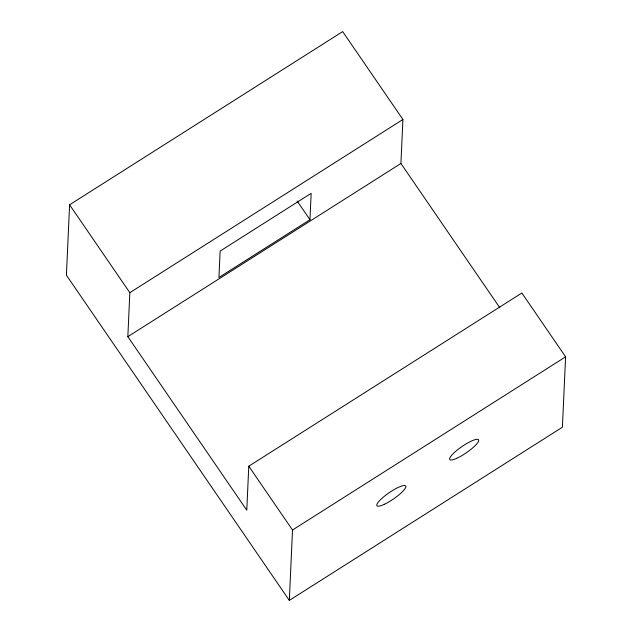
<?xml version="1.0" encoding="UTF-8"?>
<svg xmlns="http://www.w3.org/2000/svg" width="632" height="632" viewBox="0 0 632 632"><rect width="100%" height="100%" fill="white"/><g stroke="black" fill="none" stroke-linecap="round" stroke-linejoin="round"><path stroke-width="0.95" d="M69.599 204.792L66.4 275.173L289.322 600.4L562.401 427.208L565.601 356.827L521.858 293.003L248.771 466.203L246.78 510.19L127.838 336.666L129.837 292.679L69.599 204.792L342.678 31.6L402.916 119.488L400.925 163.475L499.849 307.808M289.322 600.4L292.521 530.019L248.771 466.203M309.957 219.738L311.157 193.345L220.133 251.078L218.933 277.472L309.957 219.738L297.135 201.023M129.837 292.679L402.916 119.488M127.838 336.666L400.925 163.475M292.521 530.019L565.601 356.827M456.675 458.334A17.467 3.8 -34.4 0 0 478.701 440.417A17.467 3.8 -34.4 0 0 457.039 450.213A17.467 3.8 -34.4 0 0 456.675 458.334M384.367 504.281A17.467 3.8 -34.4 0 0 405.878 486.419A17.467 3.8 -34.4 0 0 383.703 496.815A17.467 3.8 -34.4 0 0 384.367 504.281"/></g></svg>
